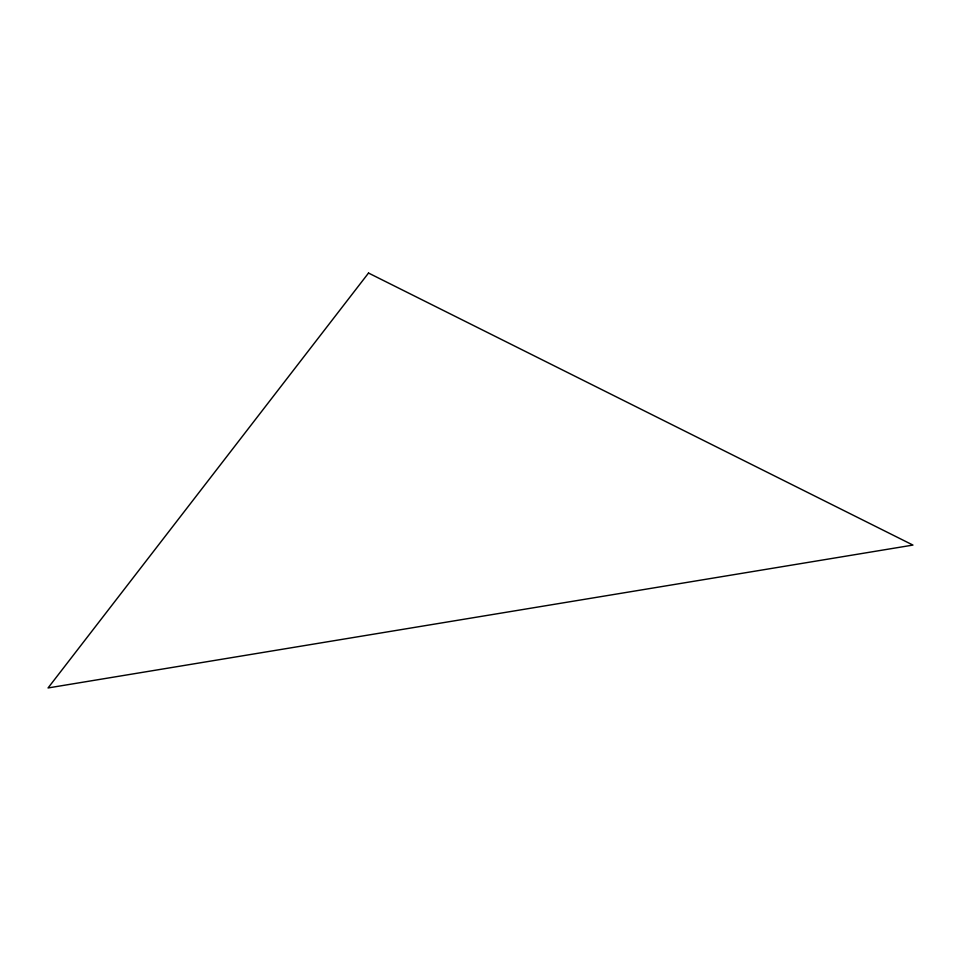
<?xml version="1.0" encoding="UTF-8"?>
<svg xmlns="http://www.w3.org/2000/svg" width="961" height="961" viewBox="0 0 961 961"><rect width="100%" height="100%" fill="white"/><g stroke="black" fill="none" stroke-linecap="round" stroke-linejoin="round"><path stroke-width="1.44" d="M368.519 273.044L48.05 687.956L912.95 545.079L368.519 273.044"/></g></svg>
